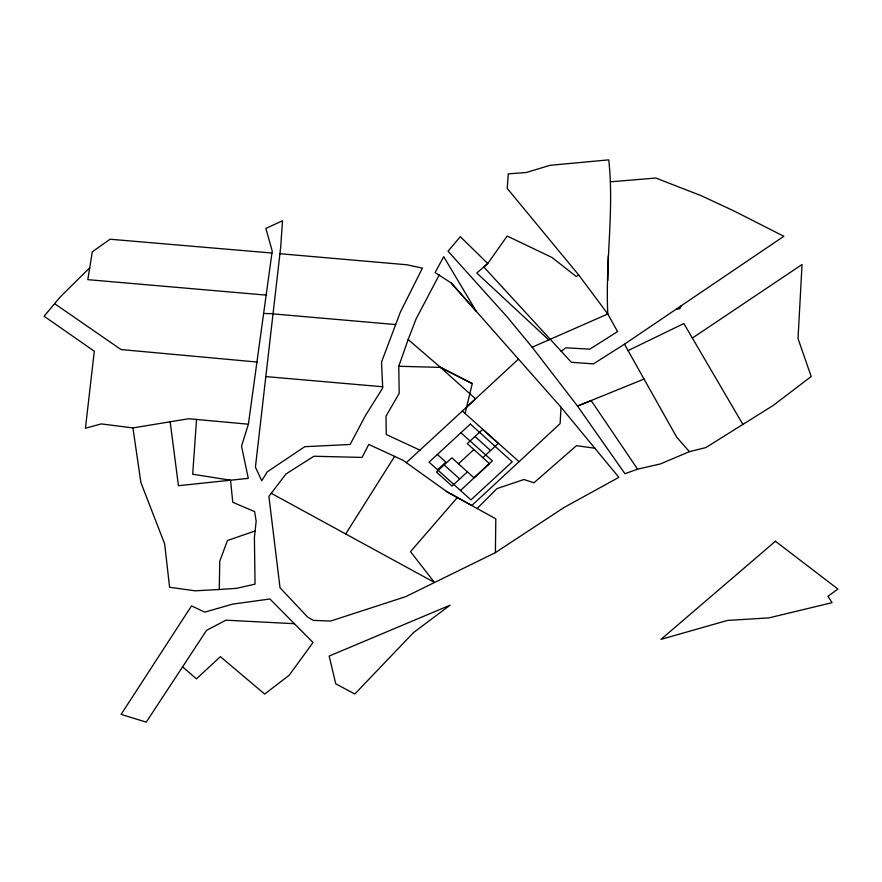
<?xml version="1.0" encoding="UTF-8"?>
<svg xmlns="http://www.w3.org/2000/svg" width="882" height="882" viewBox="0 0 882 882"><rect width="100%" height="100%" fill="white"/><g stroke="black" fill="none" stroke-linecap="round" stroke-linejoin="round"><path stroke-width="1.32" d="M495.408 552.628L495.805 518.814L447.681 492.255L402.876 460.195L368.775 444.418L362.072 457.416L313.882 456.248L285.944 473.998L268.9 496.401L280.024 587.754L307.653 617.102L313.297 620.377L330.629 621.06L405.599 596.695L495.408 552.628L563.896 507.569L618.855 477.338L561.018 407.241L451.231 282.979L435.113 272.582L443.701 256.662L476.335 311.401L451.231 282.979M279.914 253.718L406.977 264.787L422.412 268.117L400.34 312.184L381.531 362.094L382.711 387.981L365.49 415.521L350.154 444.473L304.731 446.7L267.213 471.881L261.745 480.789L255.416 467.14L280.674 247.335L282.516 220.776L265.846 228.438L272.218 251.006L248.393 424.198L188.616 418.741L132.928 427.924L140.899 482.542L164.647 543.896L169.598 587.258L195.065 590.819L219.276 589.485L219.739 561.261L227.468 540.512L255.107 530.964M607.819 280.388L608.293 255.714M607.169 314.235L607.191 313.154M548.769 339.912L476.787 273.034L487.757 263.553L460.327 236.685L448.034 251.183L507.227 317.002L532.166 347.221L607.797 313.97L578.658 274.93L507.205 188.384L508.286 173.875L526.234 172.508L550.181 165.298L608.756 159.863C614.357 211.019 605.217 262.582 607.797 313.97L617.554 331.61L589.793 349.151L565.748 347.795L561.161 351.356M561.018 407.241L560.114 423.614L471.815 505.496L446.314 491.318M196.532 419.402L192.695 474.229L230.533 480.216L248.294 478.364L241.525 446.215L248.393 424.198M465.068 413.482L472.267 383.593L440.493 367.375L408.157 339.537L416.084 318.92L439.236 274.908M419.942 450.14L386.25 434.528L386.007 416.216L399.193 393.339L398.763 366.273L408.157 339.537M681.125 305.833L679.868 308.755L676.174 309.185M345.689 533.963L394.629 456.38M457.394 497.492L410.505 551.636L434.418 582.418L271.248 493.303M477.184 508.484L496.952 488.606L523.919 479.521L533.996 482.763L576.475 445.675L595.251 448.288M89.721 267.797L60.208 296.98L44.1 316.241L94.308 351.223L85.433 428.233L101.232 423.911L132.928 427.924M460.47 490.48L492.377 460.889L460.9 432.775M466.6 407.131L518.484 359.073M406.304 462.675L475.552 398.885L440.493 367.386L398.763 366.273M437.538 469.775L445.851 462.113L437.373 454.462M458.464 463.778L473.888 449.555M467.427 471.87L451.992 486.081L436.436 472.035L451.86 457.824L474.02 477.823L489.444 463.601L467.284 443.602L482.708 429.391L498.275 443.437L482.851 457.648M578.658 274.93L576.288 276.551L551.989 257.467L507.183 236.045L487.757 263.553L483.799 266.981L571.382 362.293L593.465 363.869L624.599 344.112L783.844 236.288L734.011 210.985L701.256 195.705L655.822 178.054L611.028 181.758M692.359 338.082L802.047 264.512L798.023 338.578L811.186 376.526L773.029 405.566L705.865 447.571L689.415 451.661L660.331 463.954L637.576 469.158L624.963 473.711L577.512 406.084L532.166 347.221M624.5 344.167L628.061 350.606L683.848 323.54L742.898 424.407M644.047 379.062L577.512 406.084L591.149 400.549L637.576 469.158M219.276 589.485L236.519 588.349L255.052 584.138L254.402 537.524L256.166 521.174L254.644 511.615L232.771 502.299L230.533 480.216L178.44 485.706L170.171 421.783M264.137 313.507L272.869 313.639M294.29 623.695L225.935 620.189L206.597 630.31L146.247 722.138L121.11 714.387L191.526 605.89L204.767 612.13L232.605 604.126L269.914 598.999L313.011 642.504L289.186 675.248L264.666 694.068L220.39 656.66L196.443 678.864L182.596 666.836M271.954 253.035L110.107 239.231L92.312 251.778L87.803 279.649L266.596 295.15M272.847 313.871L395.687 324.565M265.691 376.57L382.656 386.757M257.235 362.05L121.01 349.548L54.607 303.673M440.493 367.386L472.256 383.593M462.344 411.023L519.057 461.694M475.001 436.491L490.557 450.537M444.142 464.924L459.709 478.97M689.415 451.661L676.759 437.285L628.061 350.606M413.482 632.603L354.807 694.013L335.755 683.826L329.162 656.054L450.085 605.195L413.482 632.603M470.371 424.044L429.06 462.124L470.911 499.896L512.221 461.815L470.371 424.044M775.421 541.25L660.982 639.373L727.452 620.432L768.861 617.896L832.057 602.682L827.978 596.298L837.9 589.022L775.421 541.25"/></g></svg>
